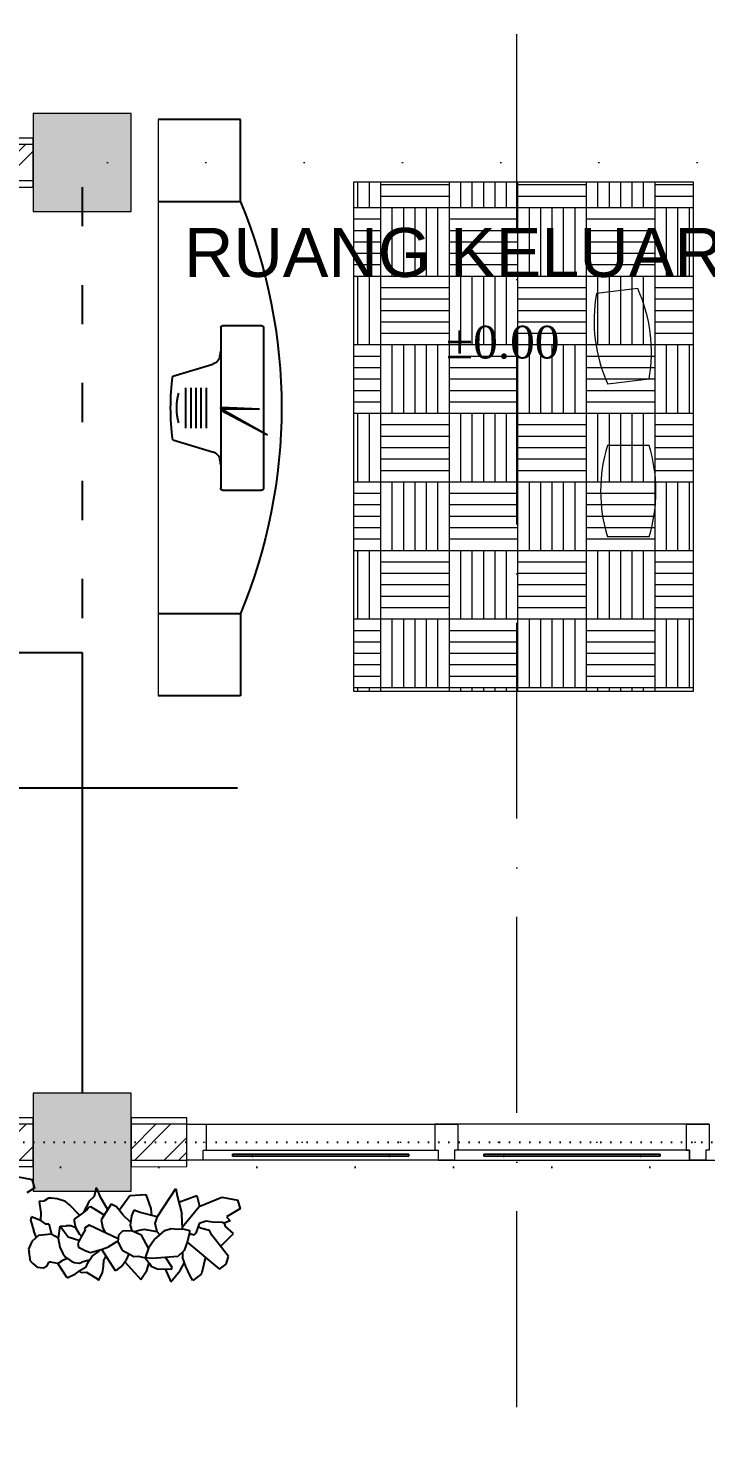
# Model space of a CAD drawing. Header units: millimetres. Extents: x -12161372 to 46643, y -9506984 to 15358.
# Drawn here: x 9072.3 to 9279.8, y 5499.1 to 5931.4 of the extents above; entities that cross this region are included whole.
import ezdxf

# ---------------------------------------------------------------- set-up
doc = ezdxf.new("R2010")
doc.units = ezdxf.units.MM
for name, pattern in [('ACAD_ISO03W100', [30, 12, -18]), ('ACAD_ISO07W100', [3, 0, -3]), ('ACAD_ISO10W100', [18, 12, -3, 0, -3])]:
    doc.linetypes.add(name, pattern=pattern)
for name, color, linetype, lineweight in [('arsiran', 202, 'Continuous', 0), ('dinding', 110, 'Continuous', 9), ('furniture', 7, 'Continuous', 5), ('garis potongan', 3, 'ACAD_ISO10W100', 18), ('jendela', 7, 'Continuous', 15), ('kolom', 150, 'Continuous', 13), ('teks', 255, 'Continuous', 5)]:
    doc.layers.add(name, color=color, linetype=linetype, lineweight=lineweight)
doc.layers.add('lahan', color=253, linetype='Continuous', plot=False)
for name, color, linetype in [('lantai', 9, 'Continuous'), ('RENCANA ATAP', 7, 'Continuous'), ('RING BALOK', 7, 'Continuous'), ('THIET-BI', 21, 'Continuous')]:
    doc.layers.add(name, color=color, linetype=linetype)
doc.styles.get("Standard").update_dxf_attribs({"font": 'arial.ttf'})
doc.styles.add('teks3', font='times.ttf', dxfattribs={"height": 25})

# ---------------------------------------------------------------- blocks, each defined once
blk = doc.blocks.new('*U68')
at = {"layer": 'arsiran'}
h = blk.add_hatch(dxfattribs=at)
h.set_pattern_fill('ANSI32', color=256)
h.set_pattern_definition([(45, (-2442.189, -4513.269), (-6.735192, 6.735192), []), (45, (-2437.699, -4513.269), (-6.735192, 6.735192), [])])
h.paths.add_polyline_path([(0, 5.5), (0, -5.5), (102.49, -5.5), (102.49, 5.5)])
blk.add_lwpolyline([(0, -5.5), (102.49, -5.5), (102.49, 5.5), (0, 5.5)], close=True, dxfattribs=at)
at = {"layer": 'dinding'}
blk.add_lwpolyline([(0, -7.5), (102.49, -7.5), (102.49, 7.5), (0, 7.5)], close=True, dxfattribs=at)
blk = doc.blocks.new('*U36')
at = {"layer": 'arsiran'}
h = blk.add_hatch(dxfattribs=at)
h.set_pattern_fill('ANSI32', color=256)
h.set_pattern_definition([(45, (-2496.686, -4513.269), (-6.735192, 6.735192), []), (45, (-2492.196, -4513.269), (-6.735192, 6.735192), [])])
h.paths.add_polyline_path([(0, 5.5), (0, -5.5), (47.99, -5.5), (47.99, 5.5)])
blk.add_lwpolyline([(0, -5.5), (47.99, -5.5), (47.99, 5.5), (0, 5.5)], close=True, dxfattribs=at)
at = {"layer": 'dinding'}
blk.add_lwpolyline([(0, -7.5), (47.99, -7.5), (47.99, 7.5), (0, 7.5)], close=True, dxfattribs=at)
blk = doc.blocks.new('*U41')
at = {"layer": 'arsiran'}
h = blk.add_hatch(dxfattribs=at)
h.set_pattern_fill('ANSI32', color=256, angle=0.0741)
h.set_pattern_definition([(45.07412, (-2521.851, -4516.535), (-6.743899, 6.726474), []), (45.07412, (-2517.361, -4516.529), (-6.743899, 6.726474), [])])
h.paths.add_polyline_path([(-0.01, 5.5), (0.01, -5.5), (17, -5.48), (16.98, 5.52)])
blk.add_lwpolyline([(0.01, -5.5), (17, -5.48), (16.98, 5.52), (-0.01, 5.5)], close=True, dxfattribs=at)
at = {"layer": 'dinding'}
blk.add_lwpolyline([(0.01, -7.5), (17, -7.48), (16.98, 7.52), (-0.01, 7.5)], close=True, dxfattribs=at)
blk = doc.blocks.new('TVI01')
at = {"linetype": 'Continuous'}
for p, q in [((-155.1, -10), (-213, -204.9)), ((155.1, -10), (214.2, -208.9))]:
    blk.add_line(p, q, dxfattribs=at)
for p, q in [((-97.7, -72.9), (99, -72.9)), ((-97.7, -97.9), (99, -97.9)), ((-97.7, -122.9), (99, -122.9)), ((-97.7, -146.1), (99, -146.1)), ((-97.7, -172.9), (99, -172.9)), ((-400, -254.3), (-400, -441.4)), ((-391.8, -243.8), (391.8, -243.8)), ((-3.8, -247.8), (4.2, -432.2)), ((4.2, -247.8), (10.5, -243.6)), ((4.2, -247.8), (130.6, -471.4)), ((4.2, -247.8), (4.2, -432.2)), ((10.5, -243.6), (130.6, -471.4)), ((400, -254.3), (400, -441.4)), ((-391.8, -451.9), (391.8, -451.9))]:
    blk.add_line(p, q)
for centre, radius, start, end in [((0, -1207.7), 1207.7, 82.62163, 97.37837), ((0, -325), 295, 75.74997, 104.25003), ((-260.9, -190.6), 50, 279.19763, 343.45736), ((260.9, -190.6), 50, 196.54264, 260.80237), ((-390, -253.7), 10, 100.35421, 183.7314), ((-75.1, -1338.2), 1112.5, 99.19763, 100.35421), ((75.1, -1338.2), 1112.5, 79.64579, 80.80237), ((390, -253.7), 10, 356.2686, 100.69826), ((-390, -442), 10, 176.2686, 259.64579), ((390, -442), 10, 280.35421, 3.7314)]:
    blk.add_arc(centre, radius, start, end, dxfattribs=at)
blk.add_arc((0.2, -247.8), 4, 0, 184.96916)
blk = doc.blocks.new('A$C4C711776')
at = {"layer": 'THIET-BI'}
for p, q in [((180, 2160), (180, 2520)), ((180, 2520), (540, 2520)), ((540, 2160), (180, 2160)), ((180, 360), (180, 0)), ((180, 360), (540, 360)), ((180, 0), (540, 0))]:
    blk.add_line(p, q, dxfattribs=at)
at = {"layer": 'THIET-BI', "extrusion": (0, 0, -1)}
blk.add_ellipse((2340, 1260), major_axis=(1654.6, 1654.6), ratio=1, start_param=3.5322, end_param=4.321782, dxfattribs=at)
at = {"layer": 'RENCANA ATAP', "extrusion": (0, 0, -1), "xscale": 0.9000000000014552, "yscale": 0.9000000000014552, "zscale": -0.9, "rotation": 90}
blk.add_blockref('TVI01', (-485.3, 1261.3), dxfattribs=at)

msp = doc.modelspace()

# ---------------------------------------------------------------- hatches: boundary and pattern name
at = {"layer": 'jendela'}
h = msp.add_hatch(color=256, dxfattribs=at)
h.dxf.hatch_style = 1
h.paths.add_polyline_path([(9188.835, 5585.998), (9188.835, 5586.598), (9134.835, 5586.598), (9134.835, 5585.998)])
h = msp.add_hatch(color=256, dxfattribs=at)
h.dxf.hatch_style = 1
h.paths.add_polyline_path([(9188.835, 5585.998), (9188.835, 5586.598), (9134.835, 5586.598), (9134.835, 5585.998)])
h = msp.add_hatch(color=256, dxfattribs=at)
h.dxf.hatch_style = 1
h.paths.add_polyline_path([(9134.842, 5585.993), (9134.842, 5586.593), (9188.842, 5586.593), (9188.842, 5585.993)])
h = msp.add_hatch(color=256, dxfattribs=at)
h.dxf.hatch_style = 1
h.paths.add_polyline_path([(9134.848, 5585.998), (9134.848, 5586.598), (9188.848, 5586.598), (9188.848, 5585.998)])
h = msp.add_hatch(color=256, dxfattribs=at)
h.dxf.hatch_style = 1
h.paths.add_polyline_path([(9134.848, 5585.998), (9134.848, 5586.598), (9188.848, 5586.598), (9188.848, 5585.998)])
h = msp.add_hatch(color=256, dxfattribs=at)
h.dxf.hatch_style = 1
h.paths.add_polyline_path([(9265.835, 5585.998), (9265.835, 5586.598), (9211.835, 5586.598), (9211.835, 5585.998)])
h = msp.add_hatch(color=256, dxfattribs=at)
h.dxf.hatch_style = 1
h.paths.add_polyline_path([(9265.835, 5585.998), (9265.835, 5586.598), (9211.835, 5586.598), (9211.835, 5585.998)])
h = msp.add_hatch(color=256, dxfattribs=at)
h.dxf.hatch_style = 1
h.paths.add_polyline_path([(9265.842, 5585.993), (9265.842, 5586.593), (9211.842, 5586.593), (9211.842, 5585.993)])
h = msp.add_hatch(color=256, dxfattribs=at)
h.dxf.hatch_style = 1
h.paths.add_polyline_path([(9211.848, 5585.998), (9211.848, 5586.598), (9265.848, 5586.598), (9265.848, 5585.998)])
h = msp.add_hatch(color=256, dxfattribs=at)
h.dxf.hatch_style = 1
h.paths.add_polyline_path([(9211.848, 5585.998), (9211.848, 5586.598), (9265.848, 5586.598), (9265.848, 5585.998)])
at = {"layer": 'kolom'}
h = msp.add_hatch(color=256, dxfattribs=at)
h.dxf.hatch_style = 1
h.paths.add_polyline_path([(9103.847, 5875.262), (9103.847, 5905.262), (9073.847, 5905.262), (9073.847, 5875.262)])
h = msp.add_hatch(color=256, dxfattribs=at)
h.dxf.hatch_style = 1
h.paths.add_polyline_path([(9103.847, 5575.262), (9103.847, 5605.262), (9073.847, 5605.262), (9073.847, 5575.262)])
at = {"layer": 'teks', "ltscale": 10}
h = msp.add_hatch(dxfattribs=at)
h.set_pattern_fill('AR-PARQ1', color=8, scale=0.0689)
h.set_pattern_definition([(90, (1515.019, 710.313), (-21.00072, 21.00072), [21.00072, -21.00072]), (90, (1518.52, 710.313), (-21.00072, 21.00072), [21.00072, -21.00072]), (90, (1522.02, 710.313), (-21.00072, 21.00072), [21.00072, -21.00072]), (90, (1525.52, 710.313), (-21.00072, 21.00072), [21.00072, -21.00072]), (90, (1529.02, 710.313), (-21.00072, 21.00072), [21.00072, -21.00072]), (90, (1532.52, 710.313), (-21.00072, 21.00072), [21.00072, -21.00072]), (90, (1536.02, 710.313), (-21.00072, 21.00072), [21.00072, -21.00072]), (0, (1515.019, 731.313), (21.00072, -21.00072), [21.00072, -21.00072]), (0, (1515.019, 734.813), (21.00072, -21.00072), [21.00072, -21.00072]), (0, (1515.019, 738.314), (21.00072, -21.00072), [21.00072, -21.00072]), (0, (1515.019, 741.814), (21.00072, -21.00072), [21.00072, -21.00072]), (0, (1515.019, 745.314), (21.00072, -21.00072), [21.00072, -21.00072]), (0, (1515.019, 748.814), (21.00072, -21.00072), [21.00072, -21.00072]), (0, (1515.019, 752.314), (21.00072, -21.00072), [21.00072, -21.00072])])
h.paths.add_polyline_path([(9276.019, 5884.313), (9172.019, 5884.313), (9172.019, 5728.313), (9276.019, 5728.313)])

# ---------------------------------------------------------------- linework, layer by layer
at = {"layer": 'furniture', "ltscale": 10}
msp.add_line((9112.085, 5903.409), (9112.085, 5727.009), dxfattribs=at)
at = {"layer": 'furniture', "lineweight": 0}
for p, q in [((9258.978, 5851.736), (9246.347, 5850.149)), ((9262.47, 5823.947), (9249.838, 5822.36)), ((9262.47, 5803.653), (9249.739, 5803.653)), ((9262.47, 5775.646), (9249.739, 5775.646))]:
    msp.add_line(p, q, dxfattribs=at)
at = {"layer": 'furniture', "ltscale": 10}
msp.add_lwpolyline([(9172.019, 5884.313), (9276.019, 5884.313), (9276.019, 5728.313), (9172.019, 5728.313)], close=True, dxfattribs=at)
at = {"layer": 'furniture', "lineweight": 0}
for centre, start, end in [((9292.892, 5841.883), 169.92933, 204.39193), ((9215.925, 5832.213), 349.92933, 24.39193), ((9294.89, 5789.649), 162.7687, 197.2313), ((9217.318, 5789.649), 342.7687, 17.2313)]:
    msp.add_arc(centre, 47.273, start, end, dxfattribs=at)
at = {"layer": 'garis potongan', "ltscale": 5}
msp.add_lwpolyline([(9246.962, 4518.052), (9221.962, 4518.052), (9221.962, 6858.383), (9246.962, 6858.383)], dxfattribs=at)
at = {"layer": 'jendela'}
for p, q in [((9126.842, 5595.775), (9196.842, 5595.775)), ((9126.842, 5595.775), (9196.842, 5595.775)), ((9273.841, 5595.775), (9203.852, 5595.748)), ((9273.841, 5595.775), (9203.852, 5595.748)), ((9202.842, 5584.793), (9120.842, 5584.792)), ((9140.841, 5586.844), (9140.841, 5585.644)), ((9182.842, 5586.844), (9182.842, 5585.644)), ((9197.842, 5584.793), (9279.841, 5584.792)), ((9217.841, 5586.844), (9217.841, 5585.644)), ((9259.842, 5586.844), (9259.842, 5585.644)), ((9274.842, 5584.793), (9356.841, 5584.792)), ((9274.842, 5584.793), (9356.841, 5584.792))]:
    msp.add_line(p, q, dxfattribs=at)
for points in [[(9126.842, 5584.793), (9126.842, 5584.792), (9120.842, 5584.792), (9120.83, 5595.775)], [(9120.83, 5595.775), (9126.842, 5595.775), (9126.842, 5587.793)], [(9120.842, 5595.776), (9126.842, 5595.775), (9126.842, 5587.793)], [(9126.842, 5584.793), (9126.842, 5584.792), (9120.842, 5584.792), (9120.842, 5595.776)], [(9196.831, 5595.758), (9203.852, 5595.758), (9203.842, 5587.793), (9202.842, 5587.793), (9202.842, 5584.793), (9197.842, 5584.793)], [(9203.852, 5595.758), (9196.831, 5595.758), (9196.842, 5587.793), (9197.842, 5587.793), (9197.842, 5584.793), (9202.842, 5584.793)], [(9203.852, 5595.758), (9196.831, 5595.758), (9196.842, 5587.793), (9197.842, 5587.793), (9197.842, 5584.793), (9202.842, 5584.793)], [(9280.852, 5595.758), (9273.831, 5595.758), (9273.842, 5587.793), (9274.842, 5587.793), (9274.842, 5584.793), (9279.842, 5584.793)], [(9273.831, 5595.758), (9280.852, 5595.758), (9280.842, 5587.793), (9279.842, 5587.793), (9279.842, 5584.793), (9274.842, 5584.793)], [(9280.852, 5595.758), (9273.831, 5595.758), (9273.842, 5587.793), (9274.842, 5587.793), (9274.842, 5584.793), (9279.842, 5584.793)]]:
    msp.add_lwpolyline(points, dxfattribs=at)
for points in [[(9197.842, 5584.793), (9125.842, 5584.793), (9125.842, 5587.793), (9197.842, 5587.793)], [(9197.842, 5584.793), (9125.842, 5584.793), (9125.842, 5587.793), (9197.842, 5587.793)], [(9188.842, 5586.593), (9134.842, 5586.593), (9134.842, 5585.993), (9188.842, 5585.993)], [(9134.842, 5586.593), (9188.842, 5586.593), (9188.842, 5585.993), (9134.842, 5585.993)], [(9188.842, 5586.593), (9134.842, 5586.593), (9134.842, 5585.993), (9188.842, 5585.993)], [(9188.842, 5586.593), (9134.842, 5586.593), (9134.842, 5585.993), (9188.842, 5585.993)], [(9134.842, 5586.593), (9188.842, 5586.593), (9188.842, 5585.993), (9134.842, 5585.993)], [(9202.842, 5584.793), (9274.842, 5584.793), (9274.842, 5587.793), (9202.842, 5587.793)], [(9202.842, 5584.793), (9274.842, 5584.793), (9274.842, 5587.793), (9202.842, 5587.793)], [(9211.842, 5586.593), (9265.842, 5586.593), (9265.842, 5585.993), (9211.842, 5585.993)], [(9265.842, 5586.593), (9211.842, 5586.593), (9211.842, 5585.993), (9265.842, 5585.993)], [(9211.842, 5586.593), (9265.842, 5586.593), (9265.842, 5585.993), (9211.842, 5585.993)], [(9211.842, 5586.593), (9265.842, 5586.593), (9265.842, 5585.993), (9211.842, 5585.993)], [(9265.842, 5586.593), (9211.842, 5586.593), (9211.842, 5585.993), (9265.842, 5585.993)]]:
    msp.add_lwpolyline(points, close=True, dxfattribs=at)
at = {"layer": 'kolom'}
for points in [[(9073.847, 5875.262), (9103.847, 5875.262), (9103.847, 5905.262), (9073.847, 5905.262)], [(9073.847, 5575.262), (9103.847, 5575.262), (9103.847, 5605.262), (9073.847, 5605.262)]]:
    msp.add_lwpolyline(points, close=True, dxfattribs=at)
at = {"layer": 'lahan', "linetype": 'ACAD_ISO07W100', "ltscale": 10}
msp.add_lwpolyline([(8811.253, 5582.631), (9381.347, 5582.631), (9381.347, 5305.254), (8811.253, 5305.254)], close=True, dxfattribs=at)
at = {"layer": 'lantai', "linetype": 'ACAD_ISO03W100'}
msp.add_line((9088.847, 5882.762), (9088.847, 5740.262), dxfattribs=at)
at = {"layer": 'lantai'}
for p, q in [((8899.847, 5740.262), (9088.847, 5740.262)), ((9088.847, 5740.262), (9088.847, 5605.262)), ((9136.371, 5698.696), (9008.093, 5698.696))]:
    msp.add_line(p, q, dxfattribs=at)
at = {"layer": 'lantai', "linetype": 'ACAD_ISO07W100'}
msp.add_line((8788.847, 5590.262), (9388.847, 5590.262), dxfattribs=at)
at = {"layer": 'RING BALOK', "linetype": 'Continuous'}
for p, q in [((9068.65, 5579.806), (9073.529, 5578.841)), ((9074.327, 5576.263), (9071.859, 5574.715)), ((9074.327, 5576.263), (9073.529, 5578.841)), ((9093.077, 5576.295), (9092.439, 5573.66)), ((9093.641, 5575.447), (9093.077, 5576.295)), ((9115.796, 5573.432), (9117.51, 5576.11)), ((9117.51, 5576.11), (9117.94, 5573.808)), ((9077.11, 5572.178), (9075.675, 5572.121)), ((9075.675, 5572.121), (9076.14, 5568.66)), ((9078.519, 5573.104), (9077.11, 5572.178)), ((9079.342, 5573.137), (9078.519, 5573.104)), ((9081.145, 5572.919), (9079.342, 5573.137)), ((9083.683, 5572.151), (9081.145, 5572.919)), ((9084.975, 5571.042), (9083.683, 5572.151)), ((9090.868, 5572.147), (9090.195, 5570.671)), ((9092.439, 5573.66), (9090.868, 5572.147)), ((9094.421, 5573.449), (9093.641, 5575.447)), ((9096.636, 5569.588), (9094.421, 5573.449)), ((9100.139, 5569.5), (9103.38, 5573.988)), ((9103.38, 5573.988), (9108.337, 5574.238)), ((9108.337, 5574.238), (9109.886, 5569.987)), ((9111.847, 5567.476), (9115.796, 5573.432)), ((9117.94, 5573.808), (9119.364, 5568.356)), ((9118.44, 5571.893), (9123.983, 5573.988)), ((9123.983, 5573.988), (9124.788, 5570.641)), ((9124.684, 5570.598), (9131.601, 5573.483)), ((9131.601, 5573.483), (9136.48, 5572.518)), ((9137.277, 5569.94), (9136.48, 5572.518)), ((9076.14, 5568.66), (9076.031, 5566.336)), ((9088.039, 5567.968), (9084.975, 5571.042)), ((9088.472, 5568.283), (9086.363, 5566.749)), ((9090.23, 5569.512), (9088.472, 5568.283)), ((9089.403, 5568.934), (9090.195, 5570.671)), ((9090.921, 5570.41), (9090.23, 5569.512)), ((9091.46, 5570.431), (9090.921, 5570.41)), ((9095.486, 5567.983), (9091.46, 5570.431)), ((9097.721, 5571.261), (9094.633, 5566.499)), ((9099.362, 5570.457), (9097.721, 5571.261)), ((9101.415, 5567.929), (9099.362, 5570.457)), ((9103.637, 5565.802), (9101.415, 5567.929)), ((9103.935, 5567.74), (9103.486, 5564.823)), ((9104.6, 5569.506), (9103.935, 5567.74)), ((9106.6, 5568.716), (9104.6, 5569.506)), ((9111.815, 5567.377), (9106.6, 5568.716)), ((9109.886, 5569.987), (9110.012, 5567.84)), ((9111.191, 5565.42), (9111.847, 5567.476)), ((9119.505, 5563.722), (9119.364, 5568.356)), ((9119.49, 5564.217), (9124.684, 5570.598)), ((9134.81, 5568.392), (9133.042, 5567.452)), ((9133.042, 5567.452), (9134.129, 5566.222)), ((9137.277, 5569.94), (9134.81, 5568.392)), ((9073.305, 5567.387), (9072.973, 5566.504)), ((9072.973, 5566.504), (9073.976, 5563.065)), ((9076.031, 5566.336), (9073.305, 5567.387)), ((9076.031, 5566.336), (9077.502, 5565.235)), ((9077.502, 5565.235), (9078.578, 5565.278)), ((9078.578, 5565.278), (9079.393, 5562.121)), ((9081.514, 5560.865), (9082.12, 5564.55)), ((9082.12, 5564.55), (9083.914, 5564.621)), ((9083.249, 5562.855), (9082.12, 5564.55)), ((9085.349, 5564.679), (9083.914, 5564.621)), ((9086.889, 5564.004), (9085.349, 5564.679)), ((9086.363, 5566.749), (9086.381, 5566.17)), ((9086.381, 5566.17), (9086.802, 5564.157)), ((9086.802, 5564.157), (9087.94, 5562.172)), ((9089.699, 5563.402), (9088.505, 5561.325)), ((9090.91, 5564.901), (9089.501, 5563.974)), ((9089.501, 5563.974), (9089.699, 5563.402)), ((9099.826, 5560.681), (9090.91, 5564.901)), ((9094.633, 5566.499), (9095.054, 5564.486)), ((9095.941, 5562.52), (9095.054, 5564.486)), ((9103.898, 5563.099), (9101.207, 5562.992)), ((9103.486, 5564.823), (9103.889, 5563.389)), ((9103.889, 5563.389), (9104.077, 5563.106)), ((9106.992, 5561.773), (9103.898, 5563.099)), ((9106.23, 5563.192), (9104.803, 5562.846)), ((9107.836, 5563.546), (9106.23, 5563.192)), ((9111.809, 5562.835), (9107.836, 5563.546)), ((9110.983, 5560.483), (9114.132, 5563.218)), ((9111.809, 5562.835), (9111.191, 5565.42)), ((9114.132, 5563.218), (9116.088, 5563.876)), ((9116.088, 5563.876), (9118.07, 5563.665)), ((9118.07, 5563.665), (9119.685, 5563.729)), ((9119.685, 5563.729), (9121.676, 5563.229)), ((9121.676, 5563.229), (9121.693, 5562.65)), ((9124.331, 5564.495), (9123.676, 5562.439)), ((9124.664, 5565.378), (9124.331, 5564.495)), ((9124.382, 5564.631), (9125.067, 5563.944)), ((9126.799, 5566.043), (9124.664, 5565.378)), ((9127.784, 5563.183), (9125.067, 5563.944)), ((9128.781, 5565.832), (9126.799, 5566.043)), ((9128.546, 5561.763), (9127.784, 5563.183)), ((9131.66, 5565.657), (9128.781, 5565.832)), ((9132.272, 5565.464), (9131.66, 5565.657)), ((9134.129, 5566.222), (9132.272, 5565.464)), ((9132.272, 5565.464), (9132.593, 5564.534)), ((9135.175, 5562.318), (9132.593, 5564.534)), ((9073.356, 5559.851), (9072.35, 5557.491)), ((9075.455, 5561.674), (9073.356, 5559.851)), ((9074.782, 5561.09), (9073.976, 5563.065)), ((9079.393, 5562.121), (9075.455, 5561.674)), ((9081.514, 5560.865), (9079.276, 5562.107)), ((9081.497, 5560.874), (9081.955, 5558.164)), ((9084.558, 5561.168), (9083.249, 5562.855)), ((9087.822, 5560.138), (9084.558, 5561.168)), ((9088.505, 5561.325), (9087.49, 5559.255)), ((9087.49, 5559.255), (9087.705, 5558.104)), ((9088.607, 5561.503), (9087.94, 5562.172)), ((9099.723, 5559.974), (9096.863, 5558.179)), ((9099.986, 5561.783), (9099.689, 5559.742)), ((9099.689, 5559.742), (9101.025, 5557.186)), ((9101.207, 5562.992), (9099.986, 5561.783)), ((9109.089, 5557.798), (9106.992, 5561.773)), ((9110.983, 5560.483), (9109.089, 5557.798)), ((9112.627, 5561.911), (9111.809, 5562.835)), ((9121.056, 5560.015), (9120.068, 5557.076)), ((9120.974, 5559.676), (9130.838, 5551.417)), ((9121.693, 5562.65), (9121.056, 5560.015)), ((9121.552, 5562.064), (9122.07, 5562.085)), ((9123.155, 5561.838), (9122.07, 5562.085)), ((9123.676, 5562.439), (9123.155, 5561.838)), ((9130.787, 5558.953), (9128.546, 5561.763)), ((9133.593, 5555.296), (9130.787, 5558.953)), ((9131.237, 5558.368), (9135.175, 5562.318)), ((9072.35, 5557.491), (9072.556, 5556.63)), ((9073.019, 5553.81), (9072.556, 5556.63)), ((9081.955, 5558.164), (9082.914, 5556.173)), ((9084.297, 5554.626), (9082.802, 5554.024)), ((9082.914, 5556.173), (9083.667, 5555.043)), ((9083.667, 5555.043), (9085.317, 5553.949)), ((9087.705, 5558.104), (9089.893, 5557.031)), ((9089.893, 5557.031), (9091.346, 5556.51)), ((9091.058, 5554.179), (9091.92, 5555.373)), ((9091.346, 5556.51), (9094.907, 5557.522)), ((9091.92, 5555.373), (9094.028, 5556.907)), ((9094.017, 5557.269), (9094.028, 5556.907)), ((9094.763, 5557.473), (9098.878, 5551.011)), ((9094.907, 5557.522), (9096.863, 5558.179)), ((9096.041, 5555.466), (9095.372, 5554.061)), ((9101.025, 5557.186), (9104.675, 5555.302)), ((9103.135, 5556.097), (9102.198, 5554.043)), ((9104.675, 5555.302), (9106.11, 5555.359)), ((9106.11, 5555.359), (9108.101, 5554.859)), ((9109.089, 5557.798), (9108.101, 5554.859)), ((9108.101, 5554.859), (9109.41, 5553.171)), ((9110.263, 5554.655), (9108.101, 5554.859)), ((9118.147, 5555.26), (9110.263, 5554.655)), ((9114.293, 5554.964), (9116.271, 5551.995)), ((9120.068, 5557.076), (9118.147, 5555.26)), ((9119.544, 5556.581), (9119.591, 5555.027)), ((9120.577, 5552.167), (9119.591, 5555.027)), ((9126.597, 5555.017), (9125.483, 5550.333)), ((9132.946, 5552.951), (9133.593, 5555.296)), ((9073.019, 5553.81), (9073.744, 5553.082)), ((9073.744, 5553.082), (9075.035, 5551.974)), ((9075.035, 5551.974), (9077.018, 5551.763)), ((9077.018, 5551.763), (9078.076, 5552.385)), ((9078.076, 5552.385), (9078.579, 5553.565)), ((9079.128, 5553.543), (9078.579, 5553.565)), ((9081.394, 5553.098), (9079.128, 5553.543)), ((9081.394, 5553.098), (9082.802, 5554.024)), ((9084.171, 5548.731), (9081.394, 5553.098)), ((9085.317, 5553.949), (9086.411, 5553.413)), ((9086.411, 5553.413), (9088.035, 5553.188)), ((9086.804, 5549.982), (9087.85, 5550.819)), ((9087.926, 5550.864), (9090.044, 5552.108)), ((9088.482, 5550.306), (9087.926, 5550.864)), ((9088.035, 5553.188), (9088.744, 5553.506)), ((9090.276, 5550.378), (9088.482, 5550.306)), ((9091.03, 5554.129), (9088.744, 5553.506)), ((9090.044, 5552.108), (9090.546, 5553.288)), ((9093.755, 5548.197), (9090.276, 5550.378)), ((9090.546, 5553.288), (9091.058, 5554.179)), ((9094.949, 5550.275), (9093.764, 5547.908)), ((9095.246, 5552.316), (9094.949, 5550.275)), ((9095.372, 5554.061), (9095.246, 5552.316)), ((9098.878, 5551.011), (9099.587, 5551.33)), ((9099.587, 5551.33), (9100.816, 5552.248)), ((9100.816, 5552.248), (9102.198, 5554.043)), ((9101.903, 5553.66), (9106.788, 5548.231)), ((9106.788, 5548.231), (9108.647, 5550.982)), ((9108.647, 5550.982), (9109.32, 5553.287)), ((9109.41, 5553.171), (9109.975, 5552.324)), ((9109.975, 5552.324), (9111.795, 5551.527)), ((9111.795, 5551.527), (9116.289, 5551.416)), ((9114.219, 5551.467), (9115.928, 5547.481)), ((9115.928, 5547.481), (9118.871, 5550.982)), ((9116.289, 5551.416), (9116.271, 5551.995)), ((9118.871, 5550.982), (9120.143, 5553.427)), ((9121.921, 5549.322), (9120.577, 5552.167)), ((9125.483, 5550.333), (9125.141, 5549.74)), ((9130.838, 5551.417), (9132.946, 5552.951)), ((9084.171, 5548.731), (9086.804, 5549.982)), ((9093.764, 5547.908), (9093.755, 5548.197)), ((9122.683, 5547.902), (9121.921, 5549.322)), ((9125.141, 5549.74), (9122.683, 5547.902))]:
    msp.add_line(p, q, dxfattribs=at)
at = {"layer": 'teks', "linetype": 'ACAD_ISO07W100', "ltscale": 10}
for p, q in [((8404.321, 5890.262), (9988.847, 5890.262)), ((8403.696, 5590.262), (9981.3, 5590.262))]:
    msp.add_line(p, q, dxfattribs=at)

# ---------------------------------------------------------------- block references
at = {"layer": 'dinding'}
for name, p in [('*U68', (8971.355, 5890.254)), ('*U36', (9025.847, 5590.279)), ('*U41', (9103.847, 5590.262))]:
    msp.add_blockref(name, p, dxfattribs=at)
at = {"layer": 'furniture', "xscale": 0.06999999999999999, "yscale": 0.06999999999999999, "zscale": 0.06999999999999999, "rotation": 180}
msp.add_blockref('A$C4C711776', (9149.884, 5903.409), dxfattribs=at)

# ---------------------------------------------------------------- texts
at = {"layer": 'teks', "ltscale": 10, "insert": (9120.019, 5870.24), "char_height": 15, "attachment_point": 1}
msp.add_mtext_dynamic_manual_height_columns('RUANG KELUARGA', width=281.53599, gutter_width=100, heights=[0], dxfattribs=at)
at = {"layer": 'teks', "insert": (9212.659, 5835.156), "char_height": 10, "attachment_point": 5, "style": 'teks3'}
msp.add_mtext_dynamic_manual_height_columns('\\pxi-3,l4,t4;%%P0.00', width=79.47508, gutter_width=15, heights=[0], dxfattribs=at)

doc.saveas('drawing.dxf')
